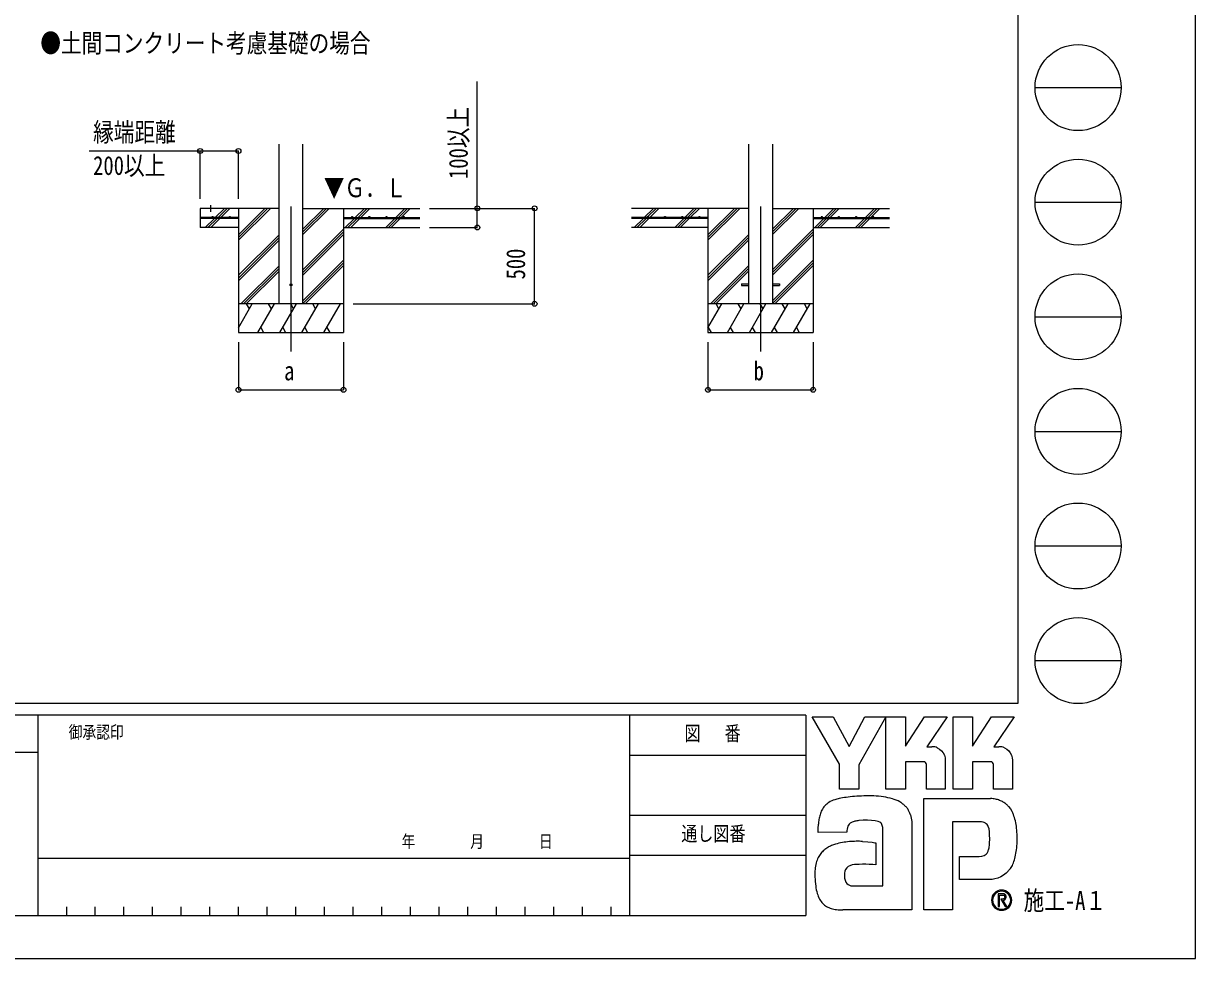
# Model space of a CAD drawing. Units: millimetres, scale not verified. Extents: x -12615 to 12615, y -8910 to 8910.
# Drawn here: x 6481 to 12615, y -8910 to -4014 of the extents above; entities that cross this region are included whole.
import ezdxf
from ezdxf.enums import TextEntityAlignment as Align

# ---------------------------------------------------------------- set-up
doc = ezdxf.new("R2010")
doc.units = ezdxf.units.MM
doc.header["$LTSCALE"] = 40
for name, color, linetype in [('0-2_USER1', 3, 'Continuous'), ('0-3_YKK_12', 2, 'Continuous'), ('0-4_YKK_13', 4, 'Continuous'), ('0-5_YKK_A1', 4, 'Continuous'), ('0-6_YKK_D', 6, 'Continuous'), ('0-7_YKK_ZWAK', 7, 'Continuous')]:
    doc.layers.add(name, color=color, linetype=linetype)
doc.styles.add('ＭＳ ゴシック', font='')
doc.styles.get('ＭＳ ゴシック').set_extended_font_data('MS Gothic')

msp = doc.modelspace()

# ---------------------------------------------------------------- linework, layer by layer
at = {"layer": '0-3_YKK_12'}
for p, q in [((7880.84, -4972.97), (7880.84, -5732.18)), ((10338.23, -4972.97), (10338.23, -5732.18))]:
    msp.add_line(p, q, dxfattribs=at)
at = {"layer": '0-4_YKK_13'}
for p, q in [((10238.23, -5377.68), (10238.23, -5386.68)), ((10238.23, -5377.68), (10275.73, -5377.68)), ((10238.23, -5386.68), (10275.73, -5386.68)), ((10400.73, -5377.68), (10438.23, -5377.68)), ((10400.73, -5386.68), (10438.23, -5386.68)), ((10438.23, -5377.68), (10438.23, -5386.68))]:
    msp.add_line(p, q, dxfattribs=at)
msp.add_circle((7880.84, -5382.18), 5, dxfattribs=at)
at = {"layer": '0-5_YKK_A1'}
for p, q in [((7818.34, -5482.18), (7818.34, -4646.83)), ((7943.34, -5482.18), (7943.34, -4646.83)), ((10275.73, -4645.83), (10275.73, -5482.18)), ((10400.73, -4645.83), (10400.73, -5482.18)), ((7459.36, -4965.97), (7459.36, -5000.82)), ((7605.84, -5029.68), (7405.84, -5029.68)), ((7484.8, -5029.68), (7532.3, -4982.18)), ((7498.94, -5029.68), (7546.44, -4982.18)), ((7513.09, -5029.68), (7560.59, -4982.18)), ((7605.84, -4982.18), (7605.84, -5632.18)), ((7605.84, -5149.06), (7772.72, -4982.18)), ((7605.84, -5134.92), (7758.58, -4982.18)), ((7605.84, -5120.78), (7744.43, -4982.18)), ((7605.84, -5029.68), (7605.84, -5034.68)), ((7943.34, -5119.93), (8081.09, -4982.18)), ((7943.34, -5105.79), (8066.94, -4982.18)), ((7943.34, -5091.65), (8052.8, -4982.18)), ((7943.34, -4982.18), (8555.84, -4982.18)), ((8155.84, -4982.18), (8155.84, -5632.18)), ((8155.84, -5029.68), (8555.84, -5029.68)), ((8155.84, -5029.68), (8155.84, -5034.68)), ((8217.43, -5029.68), (8264.93, -4982.18)), ((8231.58, -5029.68), (8279.08, -4982.18)), ((8245.72, -5029.68), (8293.22, -4982.18)), ((8429.57, -5029.68), (8477.07, -4982.18)), ((8443.71, -5029.68), (8491.21, -4982.18)), ((8457.85, -5029.68), (8505.35, -4982.18)), ((10275.73, -4982.18), (9663.23, -4982.18)), ((10063.23, -5029.68), (9663.23, -5029.68)), ((9730.06, -5029.68), (9777.56, -4982.18)), ((9744.2, -5029.68), (9745.87, -5028.02)), ((9749.06, -5024.83), (9791.7, -4982.18)), ((9758.34, -5029.68), (9805.84, -4982.18)), ((9942.19, -5029.68), (9989.69, -4982.18)), ((9956.33, -5029.68), (10003.83, -4982.18)), ((9970.48, -5029.68), (10017.98, -4982.18)), ((10063.23, -4982.18), (10063.23, -5632.18)), ((10063.23, -5149.06), (10230.11, -4982.18)), ((10063.23, -5134.92), (10215.97, -4982.18)), ((10063.23, -5120.78), (10201.82, -4982.18)), ((10063.23, -5029.68), (10063.23, -5034.68)), ((10400.73, -5119.93), (10538.48, -4982.18)), ((10400.73, -5105.79), (10524.33, -4982.18)), ((10400.73, -5091.65), (10510.19, -4982.18)), ((10400.73, -4982.18), (11013.23, -4982.18)), ((10613.23, -4982.18), (10613.23, -5632.18)), ((10613.23, -5029.68), (11013.23, -5029.68)), ((10613.23, -5029.68), (10613.23, -5034.68)), ((10674.82, -5029.68), (10722.32, -4982.18)), ((10688.97, -5029.68), (10736.47, -4982.18)), ((10703.11, -5029.68), (10750.61, -4982.18)), ((10886.96, -5029.68), (10934.46, -4982.18)), ((10901.1, -5029.68), (10948.6, -4982.18)), ((10915.24, -5029.68), (10962.74, -4982.18)), ((7605.84, -5034.68), (7405.84, -5034.68)), ((7605.84, -5082.18), (7405.84, -5082.18)), ((7433.71, -5080.78), (7479.8, -5034.68)), ((7446.44, -5082.18), (7493.94, -5034.68)), ((7460.59, -5082.18), (7508.09, -5034.68)), ((7943.34, -5303.78), (8155.84, -5091.28)), ((8155.84, -5034.68), (8555.84, -5034.68)), ((8155.84, -5082.18), (8555.84, -5082.18)), ((8164.93, -5082.18), (8212.43, -5034.68)), ((8179.08, -5082.18), (8226.58, -5034.68)), ((8193.22, -5082.18), (8240.72, -5034.68)), ((8377.07, -5082.18), (8424.57, -5034.68)), ((8391.21, -5082.18), (8438.71, -5034.68)), ((8405.35, -5082.18), (8452.85, -5034.68)), ((10063.23, -5034.68), (9663.23, -5034.68)), ((10063.23, -5082.18), (9663.23, -5082.18)), ((9677.56, -5082.18), (9725.06, -5034.68)), ((9691.7, -5082.18), (9739.2, -5034.68)), ((9705.84, -5082.18), (9753.34, -5034.68)), ((9891.09, -5080.78), (9937.19, -5034.68)), ((9903.83, -5082.18), (9951.33, -5034.68)), ((9917.97, -5082.18), (9965.48, -5034.68)), ((10400.73, -5303.78), (10613.23, -5091.28)), ((10613.23, -5034.68), (11013.23, -5034.68)), ((10613.23, -5082.18), (11013.23, -5082.18)), ((10622.32, -5082.18), (10669.82, -5034.68)), ((10636.46, -5082.18), (10683.97, -5034.68)), ((10650.61, -5082.18), (10698.11, -5034.68)), ((10834.46, -5082.18), (10881.96, -5034.68)), ((10848.6, -5082.18), (10896.1, -5034.68)), ((10862.74, -5082.18), (10910.24, -5034.68)), ((7605.84, -5332.91), (7818.34, -5120.41)), ((7605.84, -5347.05), (7818.34, -5134.55)), ((7605.84, -5361.19), (7818.34, -5148.7)), ((7943.34, -5317.92), (8155.84, -5105.42)), ((7943.34, -5332.06), (8155.84, -5119.56)), ((10063.23, -5332.91), (10275.73, -5120.41)), ((10063.23, -5347.05), (10275.73, -5134.55)), ((10063.23, -5361.19), (10275.73, -5148.7)), ((10400.73, -5317.92), (10613.23, -5105.42)), ((10400.73, -5332.06), (10613.23, -5119.56)), ((7943.34, -5465.91), (8155.84, -5253.41)), ((7943.34, -5480.05), (8155.84, -5267.55)), ((10400.73, -5465.91), (10613.23, -5253.41)), ((10400.73, -5480.05), (10613.23, -5267.55)), ((7618.7, -5482.18), (7818.34, -5282.54)), ((7632.84, -5482.18), (7818.34, -5296.68)), ((7646.98, -5482.18), (7818.34, -5310.83)), ((7955.35, -5482.18), (8155.84, -5281.69)), ((10076.08, -5482.18), (10275.73, -5282.54)), ((10090.23, -5482.18), (10275.73, -5296.68)), ((10104.37, -5482.18), (10275.73, -5310.83)), ((10412.74, -5482.18), (10613.23, -5281.69)), ((8155.84, -5482.18), (7605.84, -5482.18)), ((7605.84, -5607.63), (7678.27, -5482.18)), ((7663.26, -5508.17), (7648.26, -5482.18)), ((7707.13, -5632.18), (7793.74, -5482.18)), ((7778.74, -5508.16), (7763.74, -5482.18)), ((7822.6, -5632.18), (7909.21, -5482.18)), ((7894.21, -5508.17), (7879.2, -5482.18)), ((7938.07, -5632.18), (8024.68, -5482.18)), ((8009.68, -5508.17), (7994.67, -5482.18)), ((8053.54, -5632.18), (8140.15, -5482.18)), ((8110.15, -5482.18), (8110.15, -5482.18)), ((10613.23, -5482.18), (10063.23, -5482.18)), ((10063.23, -5607.63), (10135.66, -5482.18)), ((10120.65, -5508.17), (10105.65, -5482.18)), ((10164.52, -5632.18), (10251.13, -5482.18)), ((10236.12, -5508.16), (10221.12, -5482.18)), ((10279.99, -5632.18), (10366.6, -5482.18)), ((10351.59, -5508.17), (10336.59, -5482.18)), ((10395.46, -5632.18), (10482.06, -5482.18)), ((10467.06, -5508.17), (10452.06, -5482.18)), ((10510.93, -5632.18), (10597.54, -5482.18)), ((10582.53, -5508.16), (10567.53, -5482.18)), ((7605.84, -5632.18), (8155.84, -5632.18)), ((7722.13, -5606.2), (7737.13, -5632.18)), ((7837.6, -5606.2), (7852.6, -5632.18)), ((7953.07, -5606.2), (7968.07, -5632.18)), ((8068.54, -5606.2), (8083.54, -5632.18)), ((10063.23, -5632.18), (10613.23, -5632.18)), ((10064.05, -5606.2), (10079.05, -5632.18)), ((10179.52, -5606.2), (10194.52, -5632.18)), ((10294.99, -5606.2), (10309.99, -5632.18)), ((10410.46, -5606.2), (10425.46, -5632.18)), ((10525.93, -5606.2), (10540.93, -5632.18))]:
    msp.add_line(p, q, dxfattribs=at)
msp.add_lwpolyline([(7818.34, -4982.18), (7405.84, -4982.18), (7405.84, -5082.18)], dxfattribs=at)
for centre in [(7470.84, -5027.18), (7560.84, -5027.18), (8200.84, -5027.18), (8290.84, -5027.18), (8380.84, -5027.18), (8470.84, -5027.18), (9748.23, -5027.18), (9838.23, -5027.18), (9928.23, -5027.18), (10018.23, -5027.18), (10658.23, -5027.18), (10748.23, -5027.18), (10838.23, -5027.18), (10928.23, -5027.18)]:
    msp.add_circle(centre, 2.5, dxfattribs=at)
at = {"layer": '0-6_YKK_D'}
for p, q in [((7405.84, -4932.18), (7405.84, -4681.18)), ((7605.84, -4932.18), (7605.84, -4681.18)), ((8605.84, -4982.18), (9156.84, -4982.18)), ((8605.84, -4982.18), (8856.84, -4982.18)), ((9155.84, -5482.18), (9155.84, -4982.18)), ((8605.84, -5082.18), (8856.84, -5082.18)), ((8205.84, -5482.18), (9156.84, -5482.18)), ((7605.84, -5682.18), (7605.84, -5933.18)), ((8155.84, -5682.18), (8155.84, -5933.18)), ((10063.23, -5682.18), (10063.23, -5933.18)), ((10613.23, -5682.18), (10613.23, -5933.18)), ((7605.84, -5932.18), (8155.84, -5932.18)), ((10063.23, -5932.18), (10613.23, -5932.18))]:
    msp.add_line(p, q, dxfattribs=at)
for points in [[(8855.84, -5082.18), (8855.84, -4982.18), (8855.84, -4318.98)], [(7605.84, -4682.18), (7405.84, -4682.18), (6825.24, -4682.18)]]:
    msp.add_lwpolyline(points, dxfattribs=at)
for centre in [(7405.84, -4682.18), (7605.84, -4682.18), (8855.84, -4982.18), (9155.84, -4982.18), (8855.84, -5082.18), (9155.84, -5482.18), (7605.84, -5932.18), (8155.84, -5932.18), (10063.23, -5932.18), (10613.23, -5932.18)]:
    msp.add_circle(centre, 12.75, dxfattribs=at)
at = {"layer": '0-7_YKK_ZWAK'}
for p, q in [((11685.06, 8325), (11685.06, -7575)), ((11775.06, -4350), (12225.06, -4350)), ((11775.06, -4950), (12225.06, -4950)), ((11775.06, -5550), (12225.06, -5550)), ((11775.06, -6150), (12225.06, -6150)), ((11775.06, -6750), (12225.06, -6750)), ((11775.06, -7350), (12225.06, -7350)), ((11685.06, -7575), (-11714.94, -7575)), ((6555.06, -7635), (5955.06, -7635)), ((9652.56, -7635), (6555.06, -7635)), ((6555.06, -7635), (6555.06, -8685)), ((9652.56, -7635), (9652.56, -8685)), ((10575.06, -7635), (9652.56, -7635)), ((10575.06, -7635), (10575.06, -8685)), ((5955.06, -7830), (6555.06, -7830)), ((9652.56, -7845), (10575.06, -7845)), ((9652.56, -8160), (10575.06, -8160)), ((6555.06, -8385), (9652.56, -8385)), ((10575.06, -8370), (9652.56, -8370)), ((6705.06, -8640), (6705.06, -8685)), ((6855.06, -8640), (6855.06, -8685)), ((7005.06, -8640), (7005.06, -8685)), ((7155.06, -8640), (7155.06, -8685)), ((7305.06, -8640), (7305.06, -8685)), ((7455.06, -8640), (7455.06, -8685)), ((7605.06, -8640), (7605.06, -8685)), ((7755.06, -8640), (7755.06, -8685)), ((7905.06, -8640), (7905.06, -8685)), ((8055.06, -8640), (8055.06, -8685)), ((8205.06, -8640), (8205.06, -8685)), ((8355.06, -8640), (8355.06, -8685)), ((8505.06, -8640), (8505.06, -8685)), ((8655.06, -8640), (8655.06, -8685)), ((8805.06, -8640), (8805.06, -8685)), ((8955.06, -8640), (8955.06, -8685)), ((9105.06, -8640), (9105.06, -8685)), ((9255.06, -8640), (9255.06, -8685)), ((9405.06, -8640), (9405.06, -8685)), ((9555.06, -8640), (9555.06, -8685)), ((5955.06, -8685), (6555.06, -8685)), ((6555.06, -8685), (9652.56, -8685)), ((9652.56, -8685), (10575.06, -8685)), ((11600.02, -8651.94), (11600.02, -8651.94))]:
    msp.add_line(p, q, dxfattribs=at)
for points in [[(-12615, -8910), (12615, -8910), (12615, 8910), (-12615, 8910)], [(10608.06, -7644), (10718.49, -7644), (10801.41, -7800.3), (10884.12, -7644), (10994.63, -7644), (10853.01, -7895.97), (10853.01, -8022.4), (10752.29, -8022.4), (10752.29, -7892.57)]]:
    msp.add_lwpolyline(points, close=True, dxfattribs=at)
for points in [[(11191.64, -7879.83), (11096.31, -7879.83), (11096.31, -8022.29), (10994.74, -8022.29), (10994.74, -7644), (11096.31, -7644), (11096.31, -7798.75), (11196.21, -7644), (11315.52, -7644), (11208.48, -7800.64), (11212.27, -7800.64), (11216.46, -7800.64), (11220.76, -7800.64), (11224.9, -7800.64), (11228.6, -7800.64), (11231.58, -7800.64), (11233.57, -7800.64), (11234.3, -7800.64)], [(11542.53, -7879.83), (11447.31, -7879.83), (11447.31, -8022.4), (11345.69, -8022.4), (11345.69, -7644), (11447.31, -7644), (11447.31, -7798.75), (11547.1, -7644), (11666.41, -7644), (11559.37, -7800.64), (11563.2, -7800.64), (11567.41, -7800.64), (11571.71, -7800.64), (11575.84, -7800.64), (11579.52, -7800.64), (11582.49, -7800.64), (11584.47, -7800.64), (11585.19, -7800.64)], [(11263.52, -7806.64), (11275.65, -7813.57), (11285.92, -7822.6), (11294.18, -7833.36), (11300.27, -7845.45), (11304.03, -7858.49), (11305.32, -7872.11), (11305.32, -8022.65), (11206.23, -8022.65), (11206.23, -7894.23)], [(11614.45, -7806.64), (11626.61, -7813.57), (11636.92, -7822.6), (11645.22, -7833.36), (11651.35, -7845.45), (11655.14, -7858.49), (11656.44, -7872.11), (11656.44, -8022.4), (11557.12, -8022.4), (11557.12, -7894.23)], [(11486.61, -8194.52), (11343.58, -8194.52), (11343.58, -8655), (11193.69, -8655), (11193.69, -8072.37), (11542.06, -8072.37)], [(11123.13, -8157.5), (11127.38, -8174.71), (11129.79, -8193.13), (11130.55, -8212.76), (11130.55, -8655), (10768.66, -8655)], [(11636.14, -8113.54), (11645.92, -8125.87), (11653.24, -8137.83), (11658.35, -8148.65)], [(10814.39, -8196.93), (10807.42, -8200.86), (10801.98, -8205.65), (10797.86, -8211.25), (10794.88, -8217.59), (10792.82, -8224.59), (10791.48, -8232.21), (10790.67, -8240.37), (10790.19, -8249), (10640.23, -8249.37), (10640.67, -8228.86), (10641.5, -8205.82)], [(10871.84, -8296.58), (10900.22, -8298.46), (10922.53, -8300.96), (10937.13, -8303.3), (10942.36, -8304.7), (10942.36, -8419.42), (10925.77, -8417.67), (10907.57, -8416.68), (10888.94, -8416.3), (10871.06, -8416.36), (10855.1, -8416.69), (10842.25, -8417.13), (10833.68, -8417.51), (10830.56, -8417.68), (10817.59, -8420.05), (10806.4, -8423.76), (10797.01, -8428.84), (10789.4, -8435.31), (10783.58, -8443.19), (10779.55, -8452.51), (10777.31, -8463.3), (10776.86, -8475.57), (10778.29, -8489.07), (10781.15, -8500.22), (10785.28, -8509.25), (10790.48, -8516.37), (10796.58, -8521.78), (10803.4, -8525.72), (10810.76, -8528.37), (10818.48, -8529.97), (10977.79, -8529.97), (10977.79, -8235.22), (10977.83, -8229.38), (10977.53, -8223.66), (10976.78, -8218.16), (10975.5, -8212.94), (10973.59, -8208.07), (10970.96, -8203.64), (10967.51, -8199.72), (10963.16, -8196.37)], [(10963.16, -8196.37), (10953.82, -8192.71), (10938.88, -8189.6), (10919.82, -8187.31), (10898.12, -8186.08), (10875.25, -8186.18), (10852.69, -8187.85)], [(11537.48, -8282.99), (11537.29, -8263.9), (11536.38, -8246.69), (11534.23, -8231.59), (11530.31, -8218.78)], [(11623.69, -8462.91), (11609.85, -8473.67), (11595.43, -8482.13), (11580.55, -8488.44), (11565.3, -8492.76), (11549.8, -8495.23), (11534.16, -8496.03), (11380.08, -8496.03), (11380.08, -8374.99), (11466.96, -8374.99), (11482.98, -8374.77), (11497.07, -8373.4), (11509.16, -8369.86)], [(11623.82, -8587.79), (11623.75, -8586.03), (11623.53, -8584.34), (11623.16, -8582.71), (11622.66, -8581.16), (11622.01, -8579.69), (11621.22, -8578.31), (11620.3, -8577.02), (11619.24, -8575.84), (11617.85, -8574.61), (11616.31, -8573.54), (11614.62, -8572.63), (11612.79, -8571.88), (11610.84, -8571.29), (11608.75, -8570.87), (11606.55, -8570.61), (11604.23, -8570.53), (11581.5, -8570.53), (11581.5, -8637.42), (11588.37, -8637.42), (11588.37, -8577.35), (11604.23, -8577.35), (11605.87, -8577.41), (11607.41, -8577.57), (11608.85, -8577.83), (11610.19, -8578.2), (11611.42, -8578.67), (11612.53, -8579.24), (11613.52, -8579.9), (11614.4, -8580.67)], [(11617.08, -8587.79), (11616.66, -8591.01), (11615.51, -8593.54), (11613.78, -8595.47), (11611.64, -8596.87), (11609.23, -8597.83), (11606.71, -8598.42), (11604.25, -8598.72), (11601.99, -8598.8), (11596.03, -8598.8), (11599.04, -8603.91), (11618.68, -8637.65), (11626.54, -8637.65), (11607.6, -8605.17), (11609.37, -8604.82), (11611.07, -8604.37), (11612.67, -8603.83), (11614.19, -8603.2), (11615.6, -8602.47), (11616.92, -8601.65), (11618.14, -8600.73), (11619.24, -8599.73)]]:
    msp.add_lwpolyline(points, dxfattribs=at)
for centre in [(12000.06, -4350), (12000.06, -4950), (12000.06, -5550), (12000.06, -6150), (12000.06, -6750), (12000.06, -7350)]:
    msp.add_circle(centre, 225, dxfattribs=at)
for centre, radius, start, end in [((11234.45, -7875.57), 74.93, 78.26798, 90.11215), ((11235.52, -7870.11), 69.37, 66.19963, 78.22058), ((11585.34, -7875.7), 75.07, 78.27851, 90.10826), ((11586.37, -7870.44), 69.7, 66.2483, 78.23226), ((11192.17, -7893.88), 14.06, 358.57817, 92.1683), ((11543.13, -7893.81), 14, 358.29941, 92.43455), ((10754.79, -8184.02), 108.55, 122.60463, 137.83438), ((10769.15, -8207.24), 135.84, 108.37421, 122.42809), ((10791.88, -8288.08), 219.75, 100.93159, 107.35499), ((10866.16, -8648.45), 587.69, 97.86054, 101.37938), ((10901.03, -8890.74), 832.48, 94.90201, 97.9576), ((10903.41, -8910.14), 852, 91.6169, 94.94971), ((10900.11, -8772.18), 714.01, 87.51794, 91.66439), ((10909.38, -8573.33), 514.94, 81.92631, 87.59083), ((10936.76, -8385.69), 325.32, 73.67137, 82.05943), ((10977.38, -8249.75), 183.45, 60.60528, 73.9085), ((10994.01, -8216.59), 146.41, 52.17347, 59.90542), ((11536.36, -8232.64), 160.37, 78.73198, 87.96551), ((11541.07, -8208.59), 135.87, 69.03034, 78.69541), ((11545.45, -8196.9), 123.38, 59.39484, 68.9885), ((11547.48, -8193.34), 119.28, 50.3012, 59.3616), ((10821.12, -8207.6), 179.04, 163.48385, 171.57982), ((10774.82, -8193.86), 130.74, 152.2125, 163.4865), ((10754.81, -8183.52), 108.22, 138.03852, 152.12015), ((11008.88, -8197.34), 122.08, 43.55042, 52.14561), ((11017.07, -8189.43), 110.69, 34.48659, 43.50182), ((11017.13, -8189.26), 110.55, 25.58915, 34.43128), ((11007.29, -8193.87), 121.41, 17.43089, 25.54591), ((11546.74, -8194.18), 120.4, 42.05209, 50.28551), ((11487.28, -8228.44), 188.76, 14.76267, 25.00486), ((10913.41, -8221.38), 272.36, 171.55622, 176.72493), ((10853.97, -8290.89), 101.95, 102.4979, 112.84632), ((10873.7, -8375.98), 189.3, 96.37207, 102.75341), ((11487.42, -8268.03), 73.52, 77.94572, 90.63794), ((11493.81, -8238.05), 42.86, 60.20991, 77.92418), ((11497.96, -8230.26), 34.04, 39.8078, 59.75378), ((11492.14, -8234.71), 41.37, 22.65544, 39.38165), ((11371.51, -8259.99), 308.76, 7.9139, 14.95041), ((11255.87, -8276.8), 425.61, 2.54376, 8.01251), ((11189.59, -8280.29), 491.98, 357.76419, 2.60674), ((10750.42, -8434.88), 122.29, 130.60221, 141.94427), ((10757.63, -8443.54), 133.55, 120.60724, 130.53081), ((10771.85, -8467.72), 161.6, 112.58838, 120.58162), ((10790.98, -8513.7), 211.4, 106.61303, 112.59024), ((10821.07, -8614.84), 316.93, 99.87193, 106.59825), ((10837.93, -8709.82), 413.39, 94.78469, 99.91711), ((10846.14, -8804.31), 508.24, 90.80099, 94.81812), ((10847.39, -8874.68), 578.61, 87.57779, 90.82714), ((11460.15, -8319.42), 74.48, 334.00676, 347.34989), ((11377.49, -8300.27), 159.33, 347.14308, 355.40008), ((11196.61, -8284.73), 340.88, 355.2339, 0.29193), ((11307.45, -8294.38), 373.25, 347.15166, 352.97565), ((11208.51, -8281.51), 473.02, 352.8937, 357.82206), ((10777.37, -8448.87), 152.71, 153.89178, 164.94341), ((10754.78, -8438.01), 127.65, 142.04688, 153.80771), ((11495.16, -8338.28), 34.54, 293.91672, 314.09376), ((11490.45, -8334.13), 40.8, 314.78099, 333.92928), ((11440.22, -8325.35), 236.92, 339.22498, 347.31457), ((10914.4, -8470.46), 291.87, 174.55588, 182.47272), ((10826.95, -8462.09), 204.02, 164.97537, 174.56739), ((11523.69, -8350.16), 150.71, 311.57033, 318.66243), ((11506.24, -8334.86), 173.92, 318.67367, 325.29112), ((11551.08, -8368.28), 118.04, 326.23251, 339.61931), ((11077.49, -8467.89), 454.94, 181.90948, 187.89042), ((10886.08, -8494.82), 261.65, 187.80471, 196.36971), ((10785.01, -8524.67), 156.26, 196.3102, 208.20993), ((11600.11, -8604.57), 52.92, 90.09157, 179.92363), ((11599.77, -8604.4), 47.06, 134.8007, 180.12175), ((11599.91, -8604.13), 46.97, 89.86602, 135.149), ((11600.1, -8604.47), 52.82, 44.93442, 90.08536), ((11600.12, -8604.49), 47.33, 45.03108, 90.11509), ((11607.02, -8587.51), 10.06, 358.3894, 42.86139), ((11607.22, -8588.27), 16.6, 316.37674, 1.6565), ((11600.15, -8604.5), 47.31, 0.00643, 45.07115), ((11600.52, -8604.31), 52.41, 359.78949, 45.13288), ((10741.01, -8548.09), 106.41, 208.29777, 223.35561), ((10731.08, -8556.83), 93.2, 223.64205, 239.63663), ((10739.32, -8541.84), 110.3, 239.8785, 253.65355), ((10754.4, -8490.03), 164.26, 253.69102, 263.74909), ((11599.78, -8604.63), 52.6, 179.86065, 225.14399), ((11599.58, -8604.7), 46.87, 179.75513, 225.29722), ((11600.03, -8604.63), 52.77, 224.94536, 269.98445), ((11599.93, -8605.12), 46.82, 224.62822, 270.10973), ((11600.03, -8604.37), 53.04, 269.98802, 314.93777), ((11599.95, -8604.42), 47.52, 270.09072, 359.90926), ((11600.39, -8604.71), 52.54, 314.92572, 0.23508), ((10767.18, -8376.29), 278.71, 263.68487, 270.30455)]:
    msp.add_arc(centre, radius, start, end, dxfattribs=at)

# ---------------------------------------------------------------- texts
at = {"layer": '0-2_USER1', "style": 'ＭＳ ゴシック', "width": 0.8}
msp.add_text('●土間コンクリート考慮基礎の場合', height=98.97, dxfattribs=at).set_placement((6569.01, -4196.36), align=Align.BOTTOM_LEFT)
at = {"layer": '0-5_YKK_A1', "style": 'ＭＳ ゴシック', "width": 0.8}
msp.add_text('▼Ｇ．Ｌ', height=98.97, dxfattribs=at).set_placement((8052.56, -4953.73), align=Align.BOTTOM_LEFT)
at = {"layer": '0-6_YKK_D', "style": 'ＭＳ ゴシック', "width": 0.8}
for s, p in [('100以上', (8835.84, -4828.58)), ('500', (9135.84, -5354.58))]:
    msp.add_text(s, height=98.97, rotation=90, dxfattribs=at).set_placement(p, align=Align.BOTTOM_LEFT)
for s, p in [('縁端距離', (6845.24, -4662.18)), ('200以上', (6845.24, -4837.18)), ('a', (7844.84, -5912.18)), ('b', (10302.23, -5912.18))]:
    msp.add_text(s, height=98.97, dxfattribs=at).set_placement(p, align=Align.BOTTOM_LEFT)
at = {"layer": '0-7_YKK_ZWAK', "style": 'ＭＳ ゴシック', "width": 0.8}
for s, height, p in [('御承認印', 65.98, (6717.41, -7777.5)), ('図\u3000 番', 76.98, (9940.21, -7792.5)), ('通し図番', 76.98, (9923.41, -8317.5)), ('年        月        日', 65.98, (8459.72, -8349.64)), ('施工-A１', 98.97, (11715.06, -8685))]:
    msp.add_text(s, height=height, dxfattribs=at).set_placement(p, align=Align.BOTTOM_LEFT)

doc.saveas('drawing.dxf')
